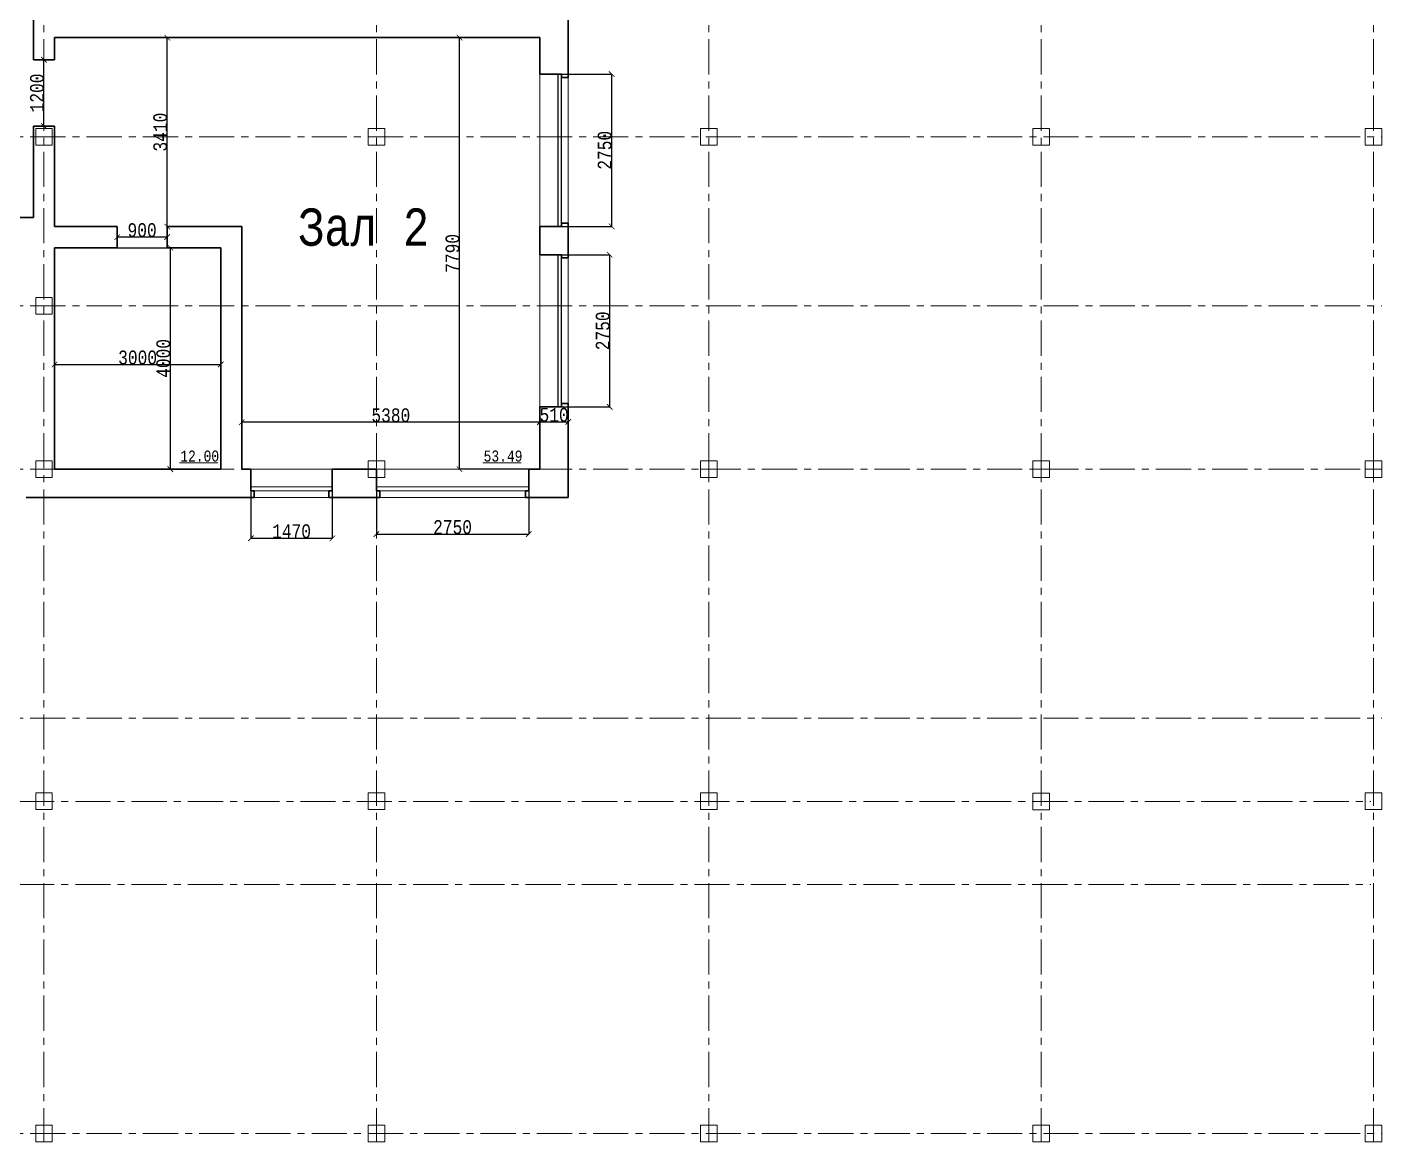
# Model space of a CAD drawing. Header units: millimetres. Extents: x -689206 to 4969298, y -1019800 to 703299.
# Drawn here: x 360249 to 384704, y 657008 to 677142 of the extents above; entities that cross this region are included whole.
import ezdxf

# ---------------------------------------------------------------- set-up
doc = ezdxf.new("R2010")
doc.units = ezdxf.units.MM
doc.linetypes.add('осеваяX2', pattern=[101.6, 63.5, -12.7, 12.7, -12.7])
for name, color, linetype, lineweight in [('несущие', 7, 'Continuous', 30), ('ОКНА', 250, 'Continuous', 20), ('РАЗМЕРЫ', 7, 'Continuous', 9), ('стены', 7, 'Continuous', 20)]:
    doc.layers.add(name, color=color, linetype=linetype, lineweight=lineweight)
doc.styles.add('Аннотативный', font='isocteur.ttf', dxfattribs={"width": 0.7, "height": 250})
doc.dimstyles.new('Аннотативный', dxfattribs={"dimscale": 0, "dimtxt": 250, "dimasz": 100, "dimexe": 1.25, "dimexo": 0.625, "dimtad": 1, "dimdec": 0, "dimtxsty": 'Аннотативный', "dimblk": 'ARCHTICK', "dimcen": 2.5, "dimadec": 0, "dimazin": 0, "dimtfac": 1, "dimtdec": 0, "dimtmove": 0, "dimatfit": 3, "dimfxl": 1, "dimarcsym": 0})

# ---------------------------------------------------------------- blocks, each defined once
blk = doc.blocks.new('_ArchTick')
at = {"color": 0, "linetype": 'ByBlock', "const_width": 0.15}
blk.add_lwpolyline([(-0.5, -0.5), (0.5, 0.5)], dxfattribs=at)
blk = doc.blocks.new('*D101')
at = {"layer": 'Defpoints', "color": 0, "lineweight": 20, "transparency": 16777216}
for p in [(369507, 669875), (370017, 670011), (370017, 669334)]:
    blk.add_point(p, dxfattribs=at)
at = {"layer": 'стены', "color": 0, "lineweight": -2, "transparency": 16777216}
for p, q in [((369507, 669875), (369507, 670013)), ((369507, 670011), (370017, 670011)), ((370017, 669334), (370017, 670013))]:
    blk.add_line(p, q, dxfattribs=at)
at = {"layer": 'стены', "color": 0, "lineweight": -2, "transparency": 16777216, "xscale": 100, "yscale": 100, "zscale": 100, "rotation": 180}
blk.add_blockref('_ArchTick', (369507, 670011), dxfattribs=at)
at = {"layer": 'стены', "color": 0, "lineweight": -2, "transparency": 16777216, "xscale": 100, "yscale": 100, "zscale": 100}
blk.add_blockref('_ArchTick', (370017, 670011), dxfattribs=at)
at = {"layer": 'стены', "color": 0, "lineweight": 13, "transparency": 16777216, "insert": (369762, 670137), "char_height": 250, "attachment_point": 5, "style": 'Аннотативный'}
blk.add_mtext('510', dxfattribs=at)
blk = doc.blocks.new('*D195')
at = {"layer": 'Defpoints', "color": 0, "lineweight": 20, "transparency": 16777216}
for p in [(360744, 673158), (363744, 673158), (363744, 671048)]:
    blk.add_point(p, dxfattribs=at)
at = {"layer": 'РАЗМЕРЫ', "color": 0, "lineweight": -2, "transparency": 16777216}
for p, q in [((360744, 673157), (360744, 671047)), ((363744, 673157), (363744, 671047)), ((360744, 671048), (363744, 671048))]:
    blk.add_line(p, q, dxfattribs=at)
at = {"layer": 'РАЗМЕРЫ', "color": 0, "lineweight": -2, "transparency": 16777216, "xscale": 100, "yscale": 100, "zscale": 100, "rotation": 180}
blk.add_blockref('_ArchTick', (360744, 671048), dxfattribs=at)
at = {"layer": 'РАЗМЕРЫ', "color": 0, "lineweight": -2, "transparency": 16777216, "xscale": 100, "yscale": 100, "zscale": 100}
blk.add_blockref('_ArchTick', (363744, 671048), dxfattribs=at)
at = {"layer": 'РАЗМЕРЫ', "color": 0, "lineweight": 13, "transparency": 16777216, "insert": (362244, 671173), "char_height": 250, "attachment_point": 5, "style": 'Аннотативный'}
blk.add_mtext('3000', dxfattribs=at)
blk = doc.blocks.new('*D196')
at = {"layer": 'Defpoints', "color": 0, "lineweight": 20, "transparency": 16777216}
for p in [(360744, 673158), (362835, 673158), (360744, 669158)]:
    blk.add_point(p, dxfattribs=at)
at = {"layer": 'РАЗМЕРЫ', "color": 0, "lineweight": -2, "transparency": 16777216}
for p, q in [((360744, 673158), (362836, 673158)), ((362835, 669158), (362835, 673158)), ((360744, 669158), (362836, 669158))]:
    blk.add_line(p, q, dxfattribs=at)
at = {"layer": 'РАЗМЕРЫ', "color": 0, "lineweight": -2, "transparency": 16777216, "xscale": 100, "yscale": 100, "zscale": 100}
for p, rotation in [((362835, 673158), 90), ((362835, 669158), 270)]:
    blk.add_blockref('_ArchTick', p, dxfattribs=dict(at, rotation=rotation))
at = {"layer": 'РАЗМЕРЫ', "color": 0, "lineweight": 13, "transparency": 16777216, "insert": (362709, 671158), "char_height": 250, "attachment_point": 5, "rotation": 90, "style": 'Аннотативный'}
blk.add_mtext('4000', dxfattribs=at)
blk = doc.blocks.new('*D197')
at = {"layer": 'Defpoints', "color": 0, "lineweight": 20, "transparency": 16777216}
for p in [(364124, 670004), (364124, 669158), (369507, 669158)]:
    blk.add_point(p, dxfattribs=at)
at = {"layer": 'РАЗМЕРЫ', "color": 0, "lineweight": -2, "transparency": 16777216}
for p, q in [((364124, 669158), (364124, 670005)), ((369507, 670004), (364124, 670004)), ((369507, 669158), (369507, 670005))]:
    blk.add_line(p, q, dxfattribs=at)
at = {"layer": 'РАЗМЕРЫ', "color": 0, "lineweight": -2, "transparency": 16777216, "xscale": 100, "yscale": 100, "zscale": 100, "rotation": 180}
blk.add_blockref('_ArchTick', (364124, 670004), dxfattribs=at)
at = {"layer": 'РАЗМЕРЫ', "color": 0, "lineweight": -2, "transparency": 16777216, "xscale": 100, "yscale": 100, "zscale": 100}
blk.add_blockref('_ArchTick', (369507, 670004), dxfattribs=at)
at = {"layer": 'РАЗМЕРЫ', "color": 0, "lineweight": 13, "transparency": 16777216, "insert": (366815, 670129), "char_height": 250, "attachment_point": 5, "style": 'Аннотативный'}
blk.add_mtext('5380', dxfattribs=at)
blk = doc.blocks.new('*D198')
at = {"layer": 'Defpoints', "color": 0, "lineweight": 20, "transparency": 16777216}
for p in [(368055, 676952), (369507, 676952), (369507, 669158)]:
    blk.add_point(p, dxfattribs=at)
at = {"layer": 'РАЗМЕРЫ', "color": 0, "lineweight": -2, "transparency": 16777216}
for p, q in [((369506, 676952), (368054, 676952)), ((368055, 669158), (368055, 676952)), ((369506, 669158), (368054, 669158))]:
    blk.add_line(p, q, dxfattribs=at)
at = {"layer": 'РАЗМЕРЫ', "color": 0, "lineweight": -2, "transparency": 16777216, "xscale": 100, "yscale": 100, "zscale": 100}
for p, rotation in [((368055, 676952), 90), ((368055, 669158), 270)]:
    blk.add_blockref('_ArchTick', p, dxfattribs=dict(at, rotation=rotation))
at = {"layer": 'РАЗМЕРЫ', "color": 0, "lineweight": 13, "transparency": 16777216, "insert": (367930, 673055), "char_height": 250, "attachment_point": 5, "rotation": 90, "style": 'Аннотативный'}
blk.add_mtext('7790', dxfattribs=at)
blk = doc.blocks.new('*D199')
at = {"layer": 'Defpoints', "color": 0, "lineweight": 20, "transparency": 16777216}
for p in [(362780, 676952), (362780, 676952), (362780, 673538)]:
    blk.add_point(p, dxfattribs=at)
at = {"layer": 'РАЗМЕРЫ', "color": 0, "lineweight": -2, "transparency": 16777216}
for p, q in [((362780, 676952), (362781, 676952)), ((362780, 673538), (362780, 676952)), ((362780, 673538), (362781, 673538))]:
    blk.add_line(p, q, dxfattribs=at)
at = {"layer": 'РАЗМЕРЫ', "color": 0, "lineweight": -2, "transparency": 16777216, "xscale": 100, "yscale": 100, "zscale": 100}
for p, rotation in [((362780, 676952), 90), ((362780, 673538), 270)]:
    blk.add_blockref('_ArchTick', p, dxfattribs=dict(at, rotation=rotation))
at = {"layer": 'РАЗМЕРЫ', "color": 0, "lineweight": 13, "transparency": 16777216, "insert": (362654, 675245), "char_height": 250, "attachment_point": 5, "rotation": 90, "style": 'Аннотативный'}
blk.add_mtext('3410', dxfattribs=at)
blk = doc.blocks.new('*D253')
at = {"layer": 'Defpoints', "color": 0, "linetype": 'ByBlock', "lineweight": 20, "transparency": 16777216}
for p in [(364288, 669158), (365758, 669158), (365758, 667909)]:
    blk.add_point(p, dxfattribs=at)
at = {"layer": 'РАЗМЕРЫ', "color": 0, "linetype": 'ByBlock', "lineweight": -2, "transparency": 16777216}
for p, q in [((364288, 669157), (364288, 667908)), ((365758, 669157), (365758, 667908)), ((364288, 667909), (365758, 667909))]:
    blk.add_line(p, q, dxfattribs=at)
at = {"layer": 'РАЗМЕРЫ', "color": 0, "linetype": 'ByBlock', "lineweight": -2, "transparency": 16777216, "xscale": 100, "yscale": 100, "zscale": 100, "rotation": 180}
blk.add_blockref('_ArchTick', (364288, 667909), dxfattribs=at)
at = {"layer": 'РАЗМЕРЫ', "color": 0, "linetype": 'ByBlock', "lineweight": -2, "transparency": 16777216, "xscale": 100, "yscale": 100, "zscale": 100}
blk.add_blockref('_ArchTick', (365758, 667909), dxfattribs=at)
at = {"layer": 'РАЗМЕРЫ', "color": 0, "linetype": 'ByBlock', "lineweight": 13, "transparency": 16777216, "insert": (365023, 668035), "char_height": 250, "attachment_point": 5, "style": 'Аннотативный'}
blk.add_mtext('1470', dxfattribs=at)
blk = doc.blocks.new('*D254')
at = {"layer": 'Defpoints', "color": 0, "linetype": 'ByBlock', "lineweight": 20, "transparency": 16777216}
for p in [(366554, 669160), (369304, 669160), (369304, 667984)]:
    blk.add_point(p, dxfattribs=at)
at = {"layer": 'РАЗМЕРЫ', "color": 0, "linetype": 'ByBlock', "lineweight": -2, "transparency": 16777216}
for p, q in [((366554, 669159), (366554, 667983)), ((369304, 669159), (369304, 667983)), ((366554, 667984), (369304, 667984))]:
    blk.add_line(p, q, dxfattribs=at)
at = {"layer": 'РАЗМЕРЫ', "color": 0, "linetype": 'ByBlock', "lineweight": -2, "transparency": 16777216, "xscale": 100, "yscale": 100, "zscale": 100, "rotation": 180}
blk.add_blockref('_ArchTick', (366554, 667984), dxfattribs=at)
at = {"layer": 'РАЗМЕРЫ', "color": 0, "linetype": 'ByBlock', "lineweight": -2, "transparency": 16777216, "xscale": 100, "yscale": 100, "zscale": 100}
blk.add_blockref('_ArchTick', (369304, 667984), dxfattribs=at)
at = {"layer": 'РАЗМЕРЫ', "color": 0, "linetype": 'ByBlock', "lineweight": 13, "transparency": 16777216, "insert": (367929, 668110), "char_height": 250, "attachment_point": 5, "style": 'Аннотативный'}
blk.add_mtext('2750', dxfattribs=at)
blk = doc.blocks.new('*D255')
at = {"layer": 'Defpoints', "color": 0, "linetype": 'ByBlock', "lineweight": 20, "transparency": 16777216}
for p in [(369507, 673031), (370766, 673031), (369507, 670281)]:
    blk.add_point(p, dxfattribs=at)
at = {"layer": 'РАЗМЕРЫ', "color": 0, "linetype": 'ByBlock', "lineweight": -2, "transparency": 16777216}
for p, q in [((369507, 673031), (370768, 673031)), ((370766, 670281), (370766, 673031)), ((369507, 670281), (370768, 670281))]:
    blk.add_line(p, q, dxfattribs=at)
at = {"layer": 'РАЗМЕРЫ', "color": 0, "linetype": 'ByBlock', "lineweight": -2, "transparency": 16777216, "xscale": 100, "yscale": 100, "zscale": 100}
for p, rotation in [((370766, 673031), 90), ((370766, 670281), 270)]:
    blk.add_blockref('_ArchTick', p, dxfattribs=dict(at, rotation=rotation))
at = {"layer": 'РАЗМЕРЫ', "color": 0, "linetype": 'ByBlock', "lineweight": 13, "transparency": 16777216, "insert": (370641, 671656), "char_height": 250, "attachment_point": 5, "rotation": 90, "style": 'Аннотативный'}
blk.add_mtext('2750', dxfattribs=at)
blk = doc.blocks.new('*D256')
at = {"layer": 'Defpoints', "color": 0, "linetype": 'ByBlock', "lineweight": 20, "transparency": 16777216}
for p in [(369507, 676292), (370802, 676292), (369507, 673542)]:
    blk.add_point(p, dxfattribs=at)
at = {"layer": 'РАЗМЕРЫ', "color": 0, "linetype": 'ByBlock', "lineweight": -2, "transparency": 16777216}
for p, q in [((369507, 676292), (370803, 676292)), ((370802, 673542), (370802, 676292)), ((369507, 673542), (370803, 673542))]:
    blk.add_line(p, q, dxfattribs=at)
at = {"layer": 'РАЗМЕРЫ', "color": 0, "linetype": 'ByBlock', "lineweight": -2, "transparency": 16777216, "xscale": 100, "yscale": 100, "zscale": 100}
for p, rotation in [((370802, 676292), 90), ((370802, 673542), 270)]:
    blk.add_blockref('_ArchTick', p, dxfattribs=dict(at, rotation=rotation))
at = {"layer": 'РАЗМЕРЫ', "color": 0, "linetype": 'ByBlock', "lineweight": 13, "transparency": 16777216, "insert": (370676, 674917), "char_height": 250, "attachment_point": 5, "rotation": 90, "style": 'Аннотативный'}
blk.add_mtext('2750', dxfattribs=at)
blk = doc.blocks.new('*D257')
at = {"layer": 'Defpoints', "color": 0, "linetype": 'ByBlock', "lineweight": 20, "transparency": 16777216}
for p in [(361875, 673348), (361875, 673348), (362775, 673348)]:
    blk.add_point(p, dxfattribs=at)
at = {"layer": 'РАЗМЕРЫ', "color": 0, "linetype": 'ByBlock', "lineweight": -2, "transparency": 16777216}
for p, q in [((361875, 673348), (361875, 673349)), ((362775, 673348), (361875, 673348)), ((362775, 673348), (362775, 673349))]:
    blk.add_line(p, q, dxfattribs=at)
at = {"layer": 'РАЗМЕРЫ', "color": 0, "linetype": 'ByBlock', "lineweight": -2, "transparency": 16777216, "xscale": 100, "yscale": 100, "zscale": 100, "rotation": 180}
blk.add_blockref('_ArchTick', (361875, 673348), dxfattribs=at)
at = {"layer": 'РАЗМЕРЫ', "color": 0, "linetype": 'ByBlock', "lineweight": -2, "transparency": 16777216, "xscale": 100, "yscale": 100, "zscale": 100}
blk.add_blockref('_ArchTick', (362775, 673348), dxfattribs=at)
at = {"layer": 'РАЗМЕРЫ', "color": 0, "linetype": 'ByBlock', "lineweight": 13, "transparency": 16777216, "insert": (362325, 673473), "char_height": 250, "attachment_point": 5, "style": 'Аннотативный'}
blk.add_mtext('900', dxfattribs=at)
blk = doc.blocks.new('*D258')
at = {"layer": 'Defpoints', "color": 0, "linetype": 'ByBlock', "lineweight": 20, "transparency": 16777216}
for p in [(360554, 676552), (360554, 676552), (360554, 675352)]:
    blk.add_point(p, dxfattribs=at)
at = {"layer": 'РАЗМЕРЫ', "color": 0, "linetype": 'ByBlock', "lineweight": -2, "transparency": 16777216}
for p, q in [((360554, 676552), (360555, 676552)), ((360554, 675352), (360554, 676552)), ((360555, 675352), (360555, 675352))]:
    blk.add_line(p, q, dxfattribs=at)
at = {"layer": 'РАЗМЕРЫ', "color": 0, "linetype": 'ByBlock', "lineweight": -2, "transparency": 16777216, "xscale": 100, "yscale": 100, "zscale": 100}
for p, rotation in [((360554, 676552), 90), ((360554, 675352), 270)]:
    blk.add_blockref('_ArchTick', p, dxfattribs=dict(at, rotation=rotation))
at = {"layer": 'РАЗМЕРЫ', "color": 0, "linetype": 'ByBlock', "lineweight": 13, "transparency": 16777216, "insert": (360429, 675952), "char_height": 250, "attachment_point": 5, "rotation": 90, "style": 'Аннотативный'}
blk.add_mtext('1200', dxfattribs=at)

msp = doc.modelspace()

# ---------------------------------------------------------------- linework, layer by layer
at = {"layer": 'несущие', "color": 0}
for p, q in [((360743.6, 676552.1), (360363.6, 676552.1)), ((360363.6, 675002.4), (360363.6, 675351.7)), ((360363.6, 675351.7), (360743.6, 675351.7)), ((360743.6, 675351.7), (360743.6, 675009.8)), ((360363.7, 673802.4), (360363.7, 675002.4)), ((360743.6, 673802.4), (360743.6, 675009.8)), ((361875.5, 673537.8), (361875.5, 673157.8)), ((362775.5, 673157.8), (362775.5, 673537.8)), ((361537.6, 673157.8), (361875.5, 673157.8))]:
    msp.add_line(p, q, dxfattribs=at)
at = {"layer": 'несущие', "color": 18, "linetype": 'ByBlock', "lineweight": 30, "true_color": 0x000000}
msp.add_line((365758.4, 668767.8), (365758.4, 669157.8), dxfattribs=at)
at = {"layer": 'ОКНА', "lineweight": 25}
for p, q in [((369826.5, 676292), (369826.5, 673542)), ((369896.5, 673602), (369896.5, 676232)), ((369826.5, 673031.5), (369826.5, 670281.5)), ((369896.5, 670341.5), (369896.5, 672971.5))]:
    msp.add_line(p, q, dxfattribs=at)
at = {"layer": 'ОКНА'}
for p, q in [((364288.4, 668837.8), (365758.4, 668837.8)), ((364348.4, 668767.8), (365698.4, 668767.8)), ((366554.2, 668837.8), (369304.2, 668837.8)), ((366614.2, 668767.8), (369244.2, 668767.8))]:
    msp.add_line(p, q, dxfattribs=at)
at = {"layer": 'ОКНА', "color": 18, "lineweight": 30, "true_color": 0x000000}
for p, q in [((364288.4, 668767.8), (364348.4, 668767.8)), ((364348.4, 668647.8), (364348.4, 668767.8)), ((365758.4, 668767.8), (365698.4, 668767.8)), ((365698.4, 668767.8), (365698.4, 668647.8))]:
    msp.add_line(p, q, dxfattribs=at)
at = {"layer": 'ОКНА', "color": 7, "lineweight": 30, "true_color": 0xffffff}
msp.add_line((364348.4, 668767.8), (364348.4, 668647.8), dxfattribs=at)
at = {"layer": 'РАЗМЕРЫ'}
for p, q in [((369506.5, 673542), (369506.5, 676292)), ((370016.5, 673602), (370016.5, 676232)), ((369506.5, 670281.5), (369506.5, 673031.5)), ((370016.5, 670341.5), (370016.5, 672971.5)), ((360743.7, 669157.8), (363743.7, 669157.8)), ((364288.4, 669157.8), (365758.4, 669157.8)), ((366554.2, 669159.8), (369304.2, 669159.8)), ((364348.4, 668647.8), (365758.4, 668647.8)), ((366614.2, 668647.8), (369244.2, 668647.8))]:
    msp.add_line(p, q, dxfattribs=at)
at = {"layer": 'РАЗМЕРЫ', "lineweight": 30}
for p, q in [((369896.5, 676292), (369896.5, 676232)), ((369896.5, 676232), (370016.5, 676232)), ((370016.5, 676232), (369896.5, 676232)), ((360363.7, 673704.6), (359682.8, 673704.6)), ((361875.5, 673537.8), (360743.6, 673537.8)), ((364123.7, 673537.8), (362775.5, 673537.8)), ((364123.7, 673157.8), (364123.7, 673537.8)), ((369896.5, 673542), (369896.5, 673602)), ((369896.5, 673602), (370016.5, 673602)), ((361875.5, 673157.8), (360743.6, 673157.8)), ((363743.7, 673157.8), (362775.5, 673157.8)), ((363743.7, 669157.8), (363743.7, 673157.8)), ((364123.7, 669157.8), (364123.7, 673157.8)), ((369896.5, 673031.5), (369896.5, 672971.5)), ((369896.5, 672971.5), (370016.5, 672971.5)), ((370016.5, 672971.5), (369896.5, 672971.5)), ((369896.5, 670281.5), (369896.5, 670341.5)), ((369896.5, 670341.5), (370016.5, 670341.5)), ((366554.2, 668767.8), (366614.2, 668767.8)), ((366614.2, 668767.8), (366614.2, 668647.8)), ((366614.2, 668647.8), (366614.2, 668767.8)), ((369304.2, 668767.8), (369244.2, 668767.8)), ((369244.2, 668767.8), (369244.2, 668647.8))]:
    msp.add_line(p, q, dxfattribs=at)
at = {"layer": 'РАЗМЕРЫ', "color": 114, "true_color": 0x139b48}
for p, q in [((363002, 669270.3), (363691.2, 669270.3)), ((368477.7, 669270.3), (369166.9, 669270.3))]:
    msp.add_line(p, q, dxfattribs=at)
at = {"layer": 'стены', "color": 1, "linetype": 'осеваяX2', "lineweight": 15, "ltscale": 10}
for p, q in [((360554.2, 701305.3), (360554.2, 657009.8)), ((366554.2, 701305.3), (366554.2, 657009.8)), ((372554.2, 701305.3), (372554.2, 657009.8)), ((378554.2, 701305.3), (378554.2, 657007.8)), ((384554.2, 701305.3), (384554.2, 657009.8)), ((312554.2, 675159.8), (384704.2, 675159.8)), ((312554.2, 672107.8), (384704.2, 672107.8)), ((312554.2, 669159.8), (384704.2, 669159.8)), ((312554.2, 664657.8), (384704.2, 664657.8)), ((312351.9, 663157.8), (384501.9, 663157.8)), ((312351.9, 661657.8), (384501.9, 661657.8)), ((312554.2, 657157.8), (384704.2, 657157.8))]:
    msp.add_line(p, q, dxfattribs=at)
at = {"layer": 'стены', "lineweight": 30}
for p, q in [((360363.6, 676552.1), (360363.6, 683651.8)), ((370016.5, 677461.8), (370016.5, 676232)), ((360743.6, 676951.8), (369506.5, 676951.8)), ((360743.6, 676552.1), (360743.6, 676951.8)), ((369506.5, 676292), (369506.5, 676951.8)), ((369506.5, 676292), (369896.5, 676292)), ((360363.7, 673704.6), (360363.7, 673802.4)), ((360743.6, 673537.8), (360743.6, 673802.4)), ((369896.5, 673542), (369506.5, 673542)), ((369506.5, 673031.5), (369506.5, 673542)), ((370016.5, 673602), (370016.5, 672971.5)), ((360743.6, 669159.8), (360743.6, 673157.8)), ((369506.5, 673031.5), (369896.5, 673031.5)), ((370016.5, 670341.5), (370016.5, 668647.8)), ((369506.5, 669159.8), (369506.5, 670281.5)), ((369896.5, 670281.5), (369506.5, 670281.5)), ((360743.7, 669157.8), (363669.9, 669157.8)), ((363669.9, 669157.8), (363743.7, 669157.8)), ((364123.7, 669157.8), (364288.4, 669157.8)), ((365758.4, 669157.8), (366554.2, 669157.8)), ((369304.2, 669157.8), (369506.5, 669157.8)), ((363609.9, 668647.8), (360233.7, 668647.8)), ((364348.4, 668647.8), (363609.9, 668647.8)), ((366614.2, 668647.8), (365698.4, 668647.8)), ((370016.5, 668647.8), (369244.2, 668647.8))]:
    msp.add_line(p, q, dxfattribs=at)
at = {"layer": 'стены', "color": 18, "lineweight": 30, "true_color": 0x000000}
for p, q in [((364288.4, 669157.8), (364288.4, 668767.8)), ((366554.2, 669157.8), (366554.2, 668767.8)), ((369304.2, 668767.8), (369304.2, 669157.8))]:
    msp.add_line(p, q, dxfattribs=at)
at = {"layer": 'стены'}
for p, q in [((366404.2, 669159.8), (366554.2, 669159.8)), ((366554.2, 669009.8), (366554.2, 669159.8)), ((372404.2, 669159.8), (372704.2, 669159.8)), ((372554.2, 669009.8), (372554.2, 669309.8)), ((378404.2, 669157.8), (378704.2, 669157.8)), ((378554.2, 669007.8), (378554.2, 669307.8)), ((384404.2, 669159.8), (384704.2, 669159.8)), ((384554.2, 669009.8), (384554.2, 669309.8))]:
    msp.add_line(p, q, dxfattribs=at)
at = {"layer": 'стены', "color": 240, "true_color": 0xed1f24}
for points in [[(360404.2, 675309.8), (360704.2, 675309.8), (360704.2, 675009.8), (360404.2, 675009.8)], [(366404.2, 675309.8), (366704.2, 675309.8), (366704.2, 675009.8), (366404.2, 675009.8)], [(372404.2, 675309.8), (372704.2, 675309.8), (372704.2, 675009.8), (372404.2, 675009.8)], [(378404.2, 675309.8), (378704.2, 675309.8), (378704.2, 675009.8), (378404.2, 675009.8)], [(384404.2, 675309.8), (384704.2, 675309.8), (384704.2, 675009.8), (384404.2, 675009.8)], [(360404.2, 672257.8), (360704.2, 672257.8), (360704.2, 671957.8), (360404.2, 671957.8)], [(360404.2, 669309.8), (360704.2, 669309.8), (360704.2, 669009.8), (360404.2, 669009.8)], [(366404.2, 669309.8), (366704.2, 669309.8), (366704.2, 669009.8), (366404.2, 669009.8)], [(372404.2, 669309.8), (372704.2, 669309.8), (372704.2, 669009.8), (372404.2, 669009.8)], [(378404.2, 669307.8), (378704.2, 669307.8), (378704.2, 669007.8), (378404.2, 669007.8)], [(384404.2, 669309.8), (384704.2, 669309.8), (384704.2, 669009.8), (384404.2, 669009.8)], [(360404.2, 663309.8), (360704.2, 663309.8), (360704.2, 663009.8), (360404.2, 663009.8)], [(366404.2, 663309.8), (366704.2, 663309.8), (366704.2, 663009.8), (366404.2, 663009.8)], [(372404.2, 663309.8), (372704.2, 663309.8), (372704.2, 663009.8), (372404.2, 663009.8)], [(378404.2, 663307.8), (378704.2, 663307.8), (378704.2, 663007.8), (378404.2, 663007.8)], [(384404.2, 663309.8), (384704.2, 663309.8), (384704.2, 663009.8), (384404.2, 663009.8)], [(360404.2, 657309.8), (360704.2, 657309.8), (360704.2, 657009.8), (360404.2, 657009.8)], [(366404.2, 657309.8), (366704.2, 657309.8), (366704.2, 657009.8), (366404.2, 657009.8)], [(372404.2, 657309.8), (372704.2, 657309.8), (372704.2, 657009.8), (372404.2, 657009.8)], [(378404.2, 657307.8), (378704.2, 657307.8), (378704.2, 657007.8), (378404.2, 657007.8)], [(384404.2, 657309.8), (384704.2, 657309.8), (384704.2, 657009.8), (384404.2, 657009.8)]]:
    msp.add_lwpolyline(points, close=True, dxfattribs=at)

# ---------------------------------------------------------------- texts
at = {"insert": (365141.2, 673867), "char_height": 674.23, "width": 3116.053, "attachment_point": 1, "style": 'Аннотативный'}
msp.add_mtext('Зал 2', dxfattribs=at)
at = {"layer": 'РАЗМЕРЫ', "color": 114, "true_color": 0x139b48, "char_height": 200, "width": 656.117, "attachment_point": 1, "style": 'Аннотативный'}
for s, insert in [('12.00', (363013.7, 669494.4)), ('53.49', (368489.4, 669494.4))]:
    msp.add_mtext(s, dxfattribs=dict(at, insert=insert))

# ---------------------------------------------------------------- dimensions: what is measured, and where the dimension line sits
at = {"layer": 'РАЗМЕРЫ', "lineweight": 13}
for base, p1, p2, text, picture, middle in [((362779.8, 676951.8), (362779.8, 673537.8), (362779.8, 676951.8), '3410', '*D199', (362654.1, 675244.8)), ((368055.2, 676951.8), (369506.5, 669157.8), (369506.5, 676951.8), '7790', '*D198', (367929.6, 673054.8))]:
    dim = msp.add_linear_dim(base=base, p1=p1, p2=p2, angle=90, text=text, dimstyle='Аннотативный', dxfattribs=at)
    dim.commit()
    dim.dimension.update_dxf_attribs({"geometry": picture, "text_midpoint": middle})
at = {"layer": 'РАЗМЕРЫ', "color": 18, "linetype": 'ByBlock', "lineweight": 13, "true_color": 0x000000}
for base, p1, p2, picture, middle in [((360554.2, 676552.1), (360554.2, 675351.7), (360553.6, 676552.1), '*D258', (360428.6, 675951.9)), ((370802, 676292), (369506.5, 673542), (369506.5, 676292), '*D256', (370676.4, 674917)), ((370766.3, 673031.5), (369506.5, 670281.5), (369506.5, 673031.5), '*D255', (370640.6, 671656.5))]:
    dim = msp.add_linear_dim(base=base, p1=p1, p2=p2, angle=90, dimstyle='Аннотативный', dxfattribs=at)
    dim.commit()
    dim.dimension.update_dxf_attribs({"geometry": picture, "text_midpoint": middle})
for base, p1, p2, picture, middle in [((361875.5, 673347.8), (362775.5, 673347.8), (361875.5, 673347.8), '*D257', (362325.5, 673473.4)), ((365758.4, 667909), (364288.4, 669157.8), (365758.4, 669157.8), '*D253', (365023.4, 668034.6)), ((369304.2, 667984.4), (366554.2, 669159.8), (369304.2, 669159.8), '*D254', (367929.2, 668110))]:
    dim = msp.add_linear_dim(base=base, p1=p1, p2=p2, dimstyle='Аннотативный', dxfattribs=at)
    dim.commit()
    dim.dimension.update_dxf_attribs({"geometry": picture, "text_midpoint": middle})
at = {"layer": 'РАЗМЕРЫ', "lineweight": 13}
dim = msp.add_linear_dim(base=(363743.7, 671047.8), p1=(360743.6, 673157.8), p2=(363743.7, 673157.8), dimstyle='Аннотативный', dxfattribs=at)
dim.commit()
dim.dimension.update_dxf_attribs({"geometry": '*D195', "text_midpoint": (362243.6, 671173.5)})
dim = msp.add_linear_dim(base=(362834.8, 673157.8), p1=(360743.7, 669157.8), p2=(360743.6, 673157.8), angle=90, dimstyle='Аннотативный', dxfattribs=at)
dim.commit()
dim.dimension.update_dxf_attribs({"geometry": '*D196', "text_midpoint": (362709.2, 671157.8)})
dim = msp.add_linear_dim(base=(364123.7, 670003.6), p1=(369506.5, 669157.8), p2=(364123.7, 669157.8), text='5380', dimstyle='Аннотативный', dxfattribs=at)
dim.commit()
dim.dimension.update_dxf_attribs({"geometry": '*D197', "text_midpoint": (366815.1, 670129.2)})
at = {"layer": 'стены', "lineweight": 13}
dim = msp.add_linear_dim(base=(370016.5, 670011.4), p1=(369506.5, 669874.5), p2=(370016.5, 669333.7), dimstyle='Аннотативный', dxfattribs=at)
dim.commit()
dim.dimension.update_dxf_attribs({"geometry": '*D101', "text_midpoint": (369761.5, 670137)})

doc.saveas('drawing.dxf')
